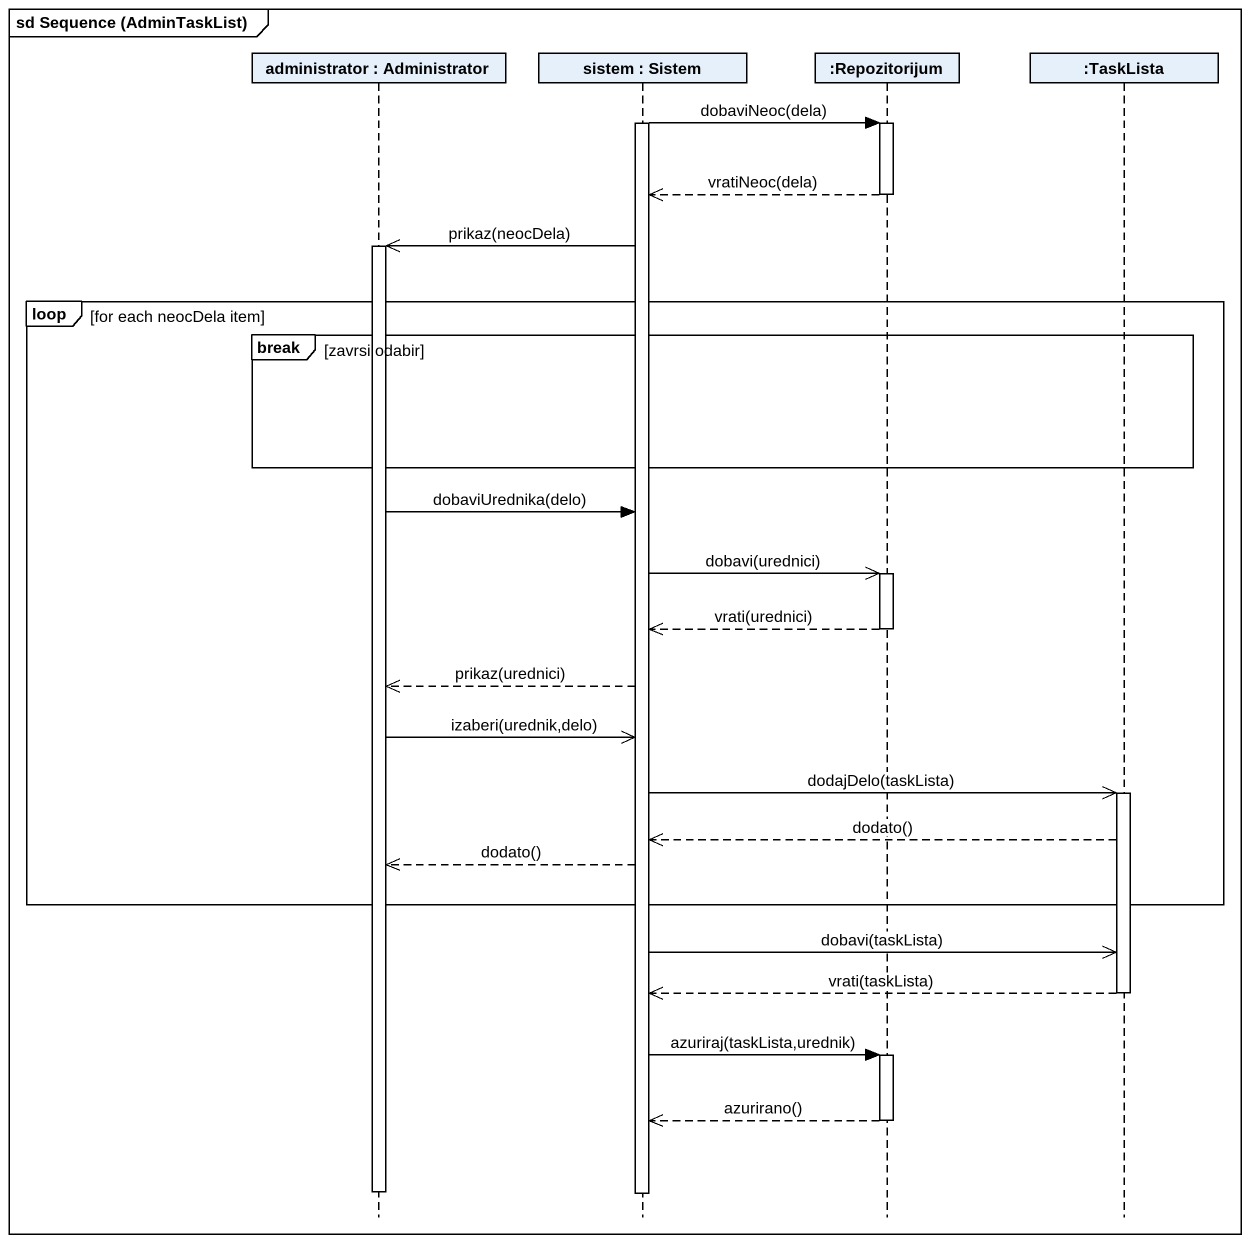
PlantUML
@startuml
mainframe sd Sequence (AdminTaskList)
hide footbox
participant "administrator : Administrator" as administrator
participant "sistem : Sistem" as sistem
participant ":Repozitorijum" as Repozitorijum
participant ":TaskLista" as TaskLista

activate sistem
sistem -> Repozitorijum : dobaviNeoc(dela)
activate Repozitorijum
Repozitorijum -->> sistem : vratiNeoc(dela)
deactivate Repozitorijum
sistem ->> administrator : prikaz(neocDela)
activate administrator
loop for each neocDela item
  break zavrsi odabir
  end
  administrator -> sistem : dobaviUrednika(delo)
  sistem ->> Repozitorijum : dobavi(urednici)
  activate Repozitorijum
  Repozitorijum -->> sistem : vrati(urednici)
  deactivate Repozitorijum
  sistem -->> administrator : prikaz(urednici)
  administrator ->> sistem : izaberi(urednik,delo)
  sistem ->> TaskLista : dodajDelo(taskLista)
  activate TaskLista
  TaskLista -->> sistem : dodato()
  sistem -->> administrator : dodato()
end
sistem ->> TaskLista : dobavi(taskLista)
TaskLista -->> sistem : vrati(taskLista)
deactivate TaskLista
sistem -> Repozitorijum : azuriraj(taskLista,urednik)
activate Repozitorijum
Repozitorijum -->> sistem : azurirano()
deactivate Repozitorijum
deactivate administrator
deactivate sistem
@enduml
